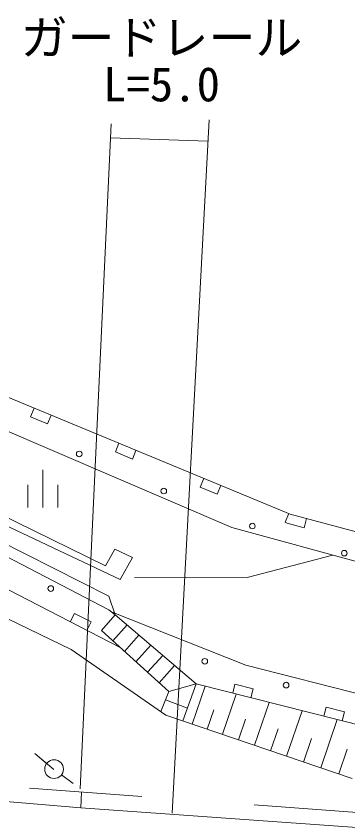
# Model space of a CAD drawing. Units: millimetres, scale not verified. Extents: x 40000 to 680000, y 20000 to 380000.
# Drawn here: x 145376 to 163049, y 286994 to 329897 of the extents above; entities that cross this region are included whole.
import ezdxf
from ezdxf.enums import TextEntityAlignment as Align

# ---------------------------------------------------------------- set-up
doc = ezdxf.new("R2010")
doc.units = ezdxf.units.MM
doc.header["$LTSCALE"] = 1000
doc.linetypes.add('DASHED', pattern=[7.5, 6, -1.5])
doc.linetypes.add('DASHED_SPACED', pattern=[12, 6, -6])
doc.layers.add('M-BGD', color=7, linetype='Continuous', lineweight=13)
doc.layers.add('M-STR-HTXT', color=7, linetype='Continuous', lineweight=13)
doc.styles.add('ＭＳ ゴシック', font='')
doc.styles.get('ＭＳ ゴシック').set_extended_font_data('MS Gothic')

msp = doc.modelspace()

# ---------------------------------------------------------------- linework, layer by layer
at = {"layer": 'M-BGD'}
for p, q in [((150927, 296273), (112067, 316303)), ((135460, 313521), (159971, 303379)), ((156872, 302674), (133840, 312535)), ((150321, 298290), (124402, 311707)), ((146330, 309023), (146139, 308561)), ((146139, 308561), (147044, 308187)), ((147044, 308187), (147235, 308649)), ((150855, 307151), (150664, 306689)), ((151569, 306314), (151760, 306776)), ((150664, 306689), (151569, 306314)), ((146800, 303735), (146800, 305735)), ((141042, 305069), (150145, 300632)), ((155380, 305278), (155189, 304816)), ((140918, 304629), (150916, 299895)), ((146000, 304935), (146000, 303735)), ((147600, 304935), (147600, 303735)), ((155189, 304816), (156094, 304442)), ((156094, 304442), (156285, 304904)), ((150321, 299012), (140672, 303872)), ((133171, 303493), (148314, 296168)), ((159905, 303406), (159714, 302944)), ((159971, 303379), (167014, 301477)), ((159714, 302944), (159809, 302904)), ((159809, 302904), (160717, 302659)), ((160717, 302659), (160847, 303142)), ((166873, 299927), (156872, 302674)), ((150145, 300632), (150638, 301512)), ((150638, 301512), (151571, 301072)), ((151571, 301072), (150916, 299895)), ((150656, 298017), (150321, 299012)), ((148479, 298097), (148250, 297653)), ((149371, 297637), (148479, 298097)), ((150656, 298017), (149916, 297189)), ((150488, 298153), (157611, 295332)), ((154970, 294337), (150656, 298017)), ((149142, 297193), (149371, 297637)), ((151288, 297478), (150531, 296631)), ((149916, 297189), (153508, 293932)), ((151903, 296920), (151147, 296073)), ((148314, 296168), (153350, 292682)), ((152552, 296399), (151762, 295516)), ((153184, 295860), (152377, 294958)), ((153816, 295321), (152992, 294400)), ((157611, 295332), (167084, 292937)), ((153508, 293932), (154970, 294337)), ((154970, 294337), (154259, 292372)), ((166943, 291308), (154970, 294337)), ((157035, 294330), (156912, 293845)), ((158006, 294084), (157035, 294330)), ((153508, 293932), (153080, 292869)), ((154755, 292203), (155441, 294218)), ((157884, 293600), (158006, 294084)), ((153331, 293492), (154506, 293057)), ((156363, 291656), (157093, 293800)), ((158074, 291073), (158851, 293355)), ((161892, 293102), (161769, 292617)), ((162863, 292856), (161892, 293102)), ((153350, 292682), (163281, 289301)), ((155559, 291930), (155913, 292969)), ((159786, 290491), (160609, 292910)), ((162740, 292371), (162863, 292856)), ((157219, 291365), (157595, 292471)), ((161600, 289873), (162474, 292439)), ((158930, 290782), (159330, 291957)), ((160693, 290182), (161117, 291428)), ((147381, 289785), (146377, 290630)), ((146377, 290630), (147000, 290105)), ((162563, 289545), (163013, 290867)), ((147791, 289493), (148420, 289045)), ((138277, 288658), (148824, 287734)), ((148824, 287734), (148861, 288584)), ((148824, 287734), (197652, 284291))]:
    msp.add_line(p, q, dxfattribs=at)
at = {"layer": 'M-BGD', "linetype": 'DASHED'}
for p, q in [((162246, 301198), (157682, 300015)), ((157682, 300015), (151008, 299980)), ((150656, 298017), (150321, 298290))]:
    msp.add_line(p, q, dxfattribs=at)
at = {"layer": 'M-BGD', "linetype": 'DASHED_SPACED'}
for p, q in [((138497, 289952), (146086, 288790)), ((146086, 288790), (166935, 287241))]:
    msp.add_line(p, q, dxfattribs=at)
at = {"layer": 'M-BGD'}
for centre, radius in [((148736, 306583), 150), ((153244, 304611), 150), ((157963, 302745), 150), ((162858, 301301), 150), ((147222, 299417), 150), ((155428, 295543), 150), ((159759, 294275), 150), ((147398, 289803), 500)]:
    msp.add_circle(centre, radius, dxfattribs=at)
at = {"layer": 'M-STR-HTXT'}
for p, q in [((155657, 324368), (153684, 287461)), ((148789, 288746), (150444, 324157)), ((150410, 323410), (155596, 323233))]:
    msp.add_line(p, q, dxfattribs=at)

# ---------------------------------------------------------------- texts
at = {"layer": 'M-STR-HTXT', "style": 'ＭＳ ゴシック'}
msp.add_text('ガードレール', height=1833, dxfattribs=at).set_placement((153121, 328753), align=Align.MIDDLE_CENTER)
msp.add_text('L=5.0', height=1833, dxfattribs=at).set_placement((153121, 324808), align=Align.BOTTOM_CENTER)

doc.saveas('drawing.dxf')
